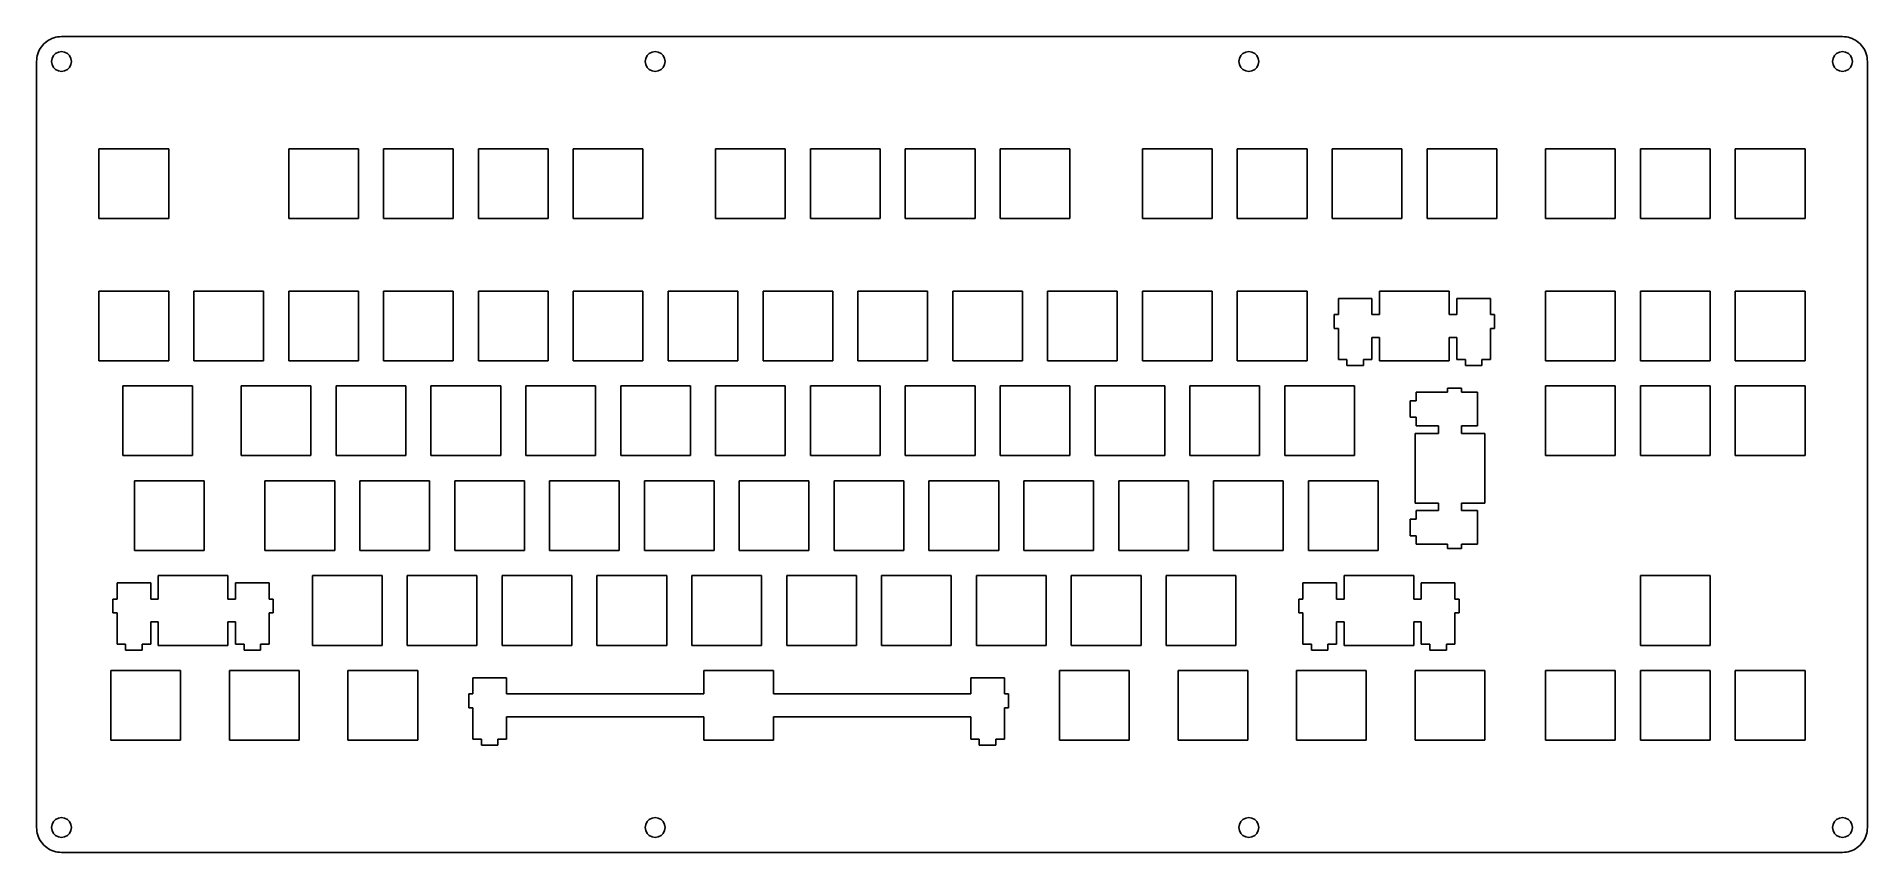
# Model space of a CAD drawing. Extents: x 0 to 368, y 0 to 164.
import ezdxf

# ---------------------------------------------------------------- set-up
doc = ezdxf.new("R2010")
doc.units = 0
doc.layers.get('0').update_dxf_attribs({"linetype": 'CONTINUOUS'})

msp = doc.modelspace()

# ---------------------------------------------------------------- linework, layer by layer
at = {"color": 0}
for p, q in [((0.83096, 161.519), (1.04869, 161.845)), ((1.04869, 161.845), (1.29122, 162.154)), ((1.29122, 162.154), (1.55856, 162.442)), ((1.55856, 162.442), (1.84657, 162.709)), ((1.84657, 162.709), (2.15525, 162.952)), ((2.15525, 162.952), (2.48185, 163.169)), ((2.48185, 163.169), (2.82498, 163.361)), ((2.82498, 163.361), (3.18051, 163.525)), ((3.18051, 163.525), (3.54845, 163.661)), ((3.54845, 163.661), (3.9274, 163.768)), ((3.9274, 163.768), (4.3119, 163.844)), ((4.3119, 163.844), (4.70186, 163.89)), ((4.70186, 163.89), (5.0946, 163.907)), ((5.0946, 163.907), (362.758, 163.905)), ((362.758, 163.905), (363.149, 163.89)), ((363.149, 163.89), (363.541, 163.844)), ((363.541, 163.844), (363.926, 163.768)), ((363.926, 163.768), (364.303, 163.661)), ((364.303, 163.661), (364.67, 163.525)), ((364.67, 163.525), (365.026, 163.361)), ((365.026, 163.361), (365.372, 163.169)), ((365.372, 163.169), (365.696, 162.952)), ((365.696, 162.952), (366.003, 162.709)), ((366.003, 162.709), (366.293, 162.442)), ((366.293, 162.442), (366.561, 162.154)), ((366.561, 162.154), (366.801, 161.845)), ((366.801, 161.845), (367.023, 161.519)), ((0.09371, 5.07944), (0.09508, 158.906)), ((0.09508, 158.906), (0.11024, 159.299)), ((0.11024, 159.299), (0.15572, 159.688)), ((0.15572, 159.688), (0.23289, 160.073)), ((0.23289, 160.073), (0.339, 160.452)), ((0.339, 160.452), (0.47542, 160.82)), ((0.47542, 160.82), (0.63941, 161.175)), ((0.63941, 161.175), (0.83096, 161.519)), ((3.19016, 159.524), (3.0937, 158.906)), ((3.0937, 158.906), (3.19016, 158.287)), ((3.47541, 160.081), (3.19016, 159.524)), ((3.19016, 158.287), (3.47541, 157.73)), ((3.91915, 160.525), (3.47541, 160.081)), ((4.47587, 160.81), (3.91915, 160.525)), ((5.09323, 160.905), (4.47587, 160.81)), ((5.71334, 160.81), (5.09323, 160.905)), ((6.27006, 160.525), (5.71334, 160.81)), ((6.71241, 160.081), (6.27006, 160.525)), ((6.99629, 159.524), (6.71241, 160.081)), ((6.71241, 157.73), (6.99629, 158.287)), ((7.09415, 158.906), (6.99629, 159.524)), ((6.99629, 158.287), (7.09415, 158.906)), ((122.414, 159.524), (122.316, 158.906)), ((122.316, 158.906), (122.414, 158.287)), ((122.698, 160.081), (122.414, 159.524)), ((122.414, 158.287), (122.698, 157.73)), ((123.139, 160.525), (122.698, 160.081)), ((123.698, 160.81), (123.139, 160.525)), ((124.316, 160.905), (123.698, 160.81)), ((124.934, 160.81), (124.316, 160.905)), ((125.49, 160.525), (124.934, 160.81)), ((125.934, 160.081), (125.49, 160.525)), ((126.217, 159.524), (125.934, 160.081)), ((125.934, 157.73), (126.217, 158.287)), ((126.315, 158.906), (126.217, 159.524)), ((126.217, 158.287), (126.315, 158.906)), ((241.635, 159.524), (241.537, 158.906)), ((241.537, 158.906), (241.635, 158.287)), ((241.919, 160.081), (241.635, 159.524)), ((241.635, 158.287), (241.919, 157.73)), ((242.361, 160.525), (241.919, 160.081)), ((242.919, 160.81), (242.361, 160.525)), ((243.537, 160.905), (242.919, 160.81)), ((244.155, 160.81), (243.537, 160.905)), ((244.712, 160.525), (244.155, 160.81)), ((245.154, 160.081), (244.712, 160.525)), ((245.438, 159.524), (245.154, 160.081)), ((245.154, 157.73), (245.438, 158.287)), ((245.536, 158.906), (245.438, 159.524)), ((245.438, 158.287), (245.536, 158.906)), ((360.856, 159.524), (360.758, 158.906)), ((360.758, 158.906), (360.856, 158.287)), ((361.139, 160.081), (360.856, 159.524)), ((360.856, 158.287), (361.139, 157.73)), ((361.583, 160.525), (361.139, 160.081)), ((362.141, 160.81), (361.583, 160.525)), ((362.758, 160.905), (362.141, 160.81)), ((363.375, 160.81), (362.758, 160.905)), ((363.936, 160.525), (363.375, 160.81)), ((364.377, 160.081), (363.936, 160.525)), ((364.659, 159.524), (364.377, 160.081)), ((364.377, 157.73), (364.659, 158.287)), ((364.758, 158.906), (364.659, 159.524)), ((364.659, 158.287), (364.758, 158.906)), ((367.023, 161.519), (367.213, 161.175)), ((367.213, 161.175), (367.376, 160.82)), ((367.376, 160.82), (367.513, 160.452)), ((367.513, 160.452), (367.619, 160.073)), ((367.619, 160.073), (367.697, 159.688)), ((367.697, 159.688), (367.743, 159.299)), ((367.743, 159.299), (367.757, 158.906)), ((367.757, 158.906), (367.757, 5.07944)), ((3.47541, 157.73), (3.91915, 157.288)), ((3.91915, 157.288), (4.47587, 157.004)), ((4.47587, 157.004), (5.09323, 156.906)), ((5.09323, 156.906), (5.71334, 157.004)), ((5.71334, 157.004), (6.27006, 157.288)), ((6.27006, 157.288), (6.71241, 157.73)), ((122.698, 157.73), (123.139, 157.288)), ((123.139, 157.288), (123.698, 157.004)), ((123.698, 157.004), (124.316, 156.906)), ((124.316, 156.906), (124.934, 157.004)), ((124.934, 157.004), (125.49, 157.288)), ((125.49, 157.288), (125.934, 157.73)), ((241.919, 157.73), (242.361, 157.288)), ((242.361, 157.288), (242.919, 157.004)), ((242.919, 157.004), (243.537, 156.906)), ((243.537, 156.906), (244.155, 157.004)), ((244.155, 157.004), (244.712, 157.288)), ((244.712, 157.288), (245.154, 157.73)), ((361.139, 157.73), (361.583, 157.288)), ((361.583, 157.288), (362.141, 157.004)), ((362.141, 157.004), (362.758, 156.906)), ((362.758, 156.906), (363.375, 157.004)), ((363.375, 157.004), (363.936, 157.288)), ((363.936, 157.288), (364.377, 157.73)), ((12.6201, 141.381), (26.6196, 141.381)), ((12.6201, 127.38), (12.6201, 141.381)), ((26.6196, 141.381), (26.6196, 127.38)), ((50.7199, 141.381), (64.7196, 141.381)), ((50.7199, 127.38), (50.7199, 141.381)), ((64.7196, 141.381), (64.7196, 127.38)), ((69.7699, 141.381), (83.7696, 141.381)), ((69.7699, 127.38), (69.7699, 141.381)), ((83.7696, 141.381), (83.7696, 127.38)), ((88.8199, 141.381), (102.82, 141.381)), ((88.8199, 127.38), (88.8199, 141.381)), ((102.82, 141.381), (102.82, 127.38)), ((107.869, 141.381), (121.868, 141.381)), ((107.869, 127.38), (107.869, 141.381)), ((121.868, 141.381), (121.868, 127.38)), ((136.445, 141.381), (150.445, 141.381)), ((136.445, 127.38), (136.445, 141.381)), ((150.445, 141.381), (150.445, 127.38)), ((155.495, 141.381), (169.495, 141.381)), ((155.495, 127.38), (155.495, 141.381)), ((169.495, 141.381), (169.495, 127.38)), ((174.545, 141.381), (188.545, 141.381)), ((174.545, 127.38), (174.545, 141.381)), ((188.545, 141.381), (188.545, 127.38)), ((193.595, 141.381), (207.595, 141.381)), ((193.595, 127.38), (193.595, 141.381)), ((207.595, 141.381), (207.595, 127.38)), ((222.17, 141.381), (236.17, 141.381)), ((222.17, 127.38), (222.17, 141.381)), ((236.17, 141.381), (236.17, 127.38)), ((241.22, 141.381), (255.22, 141.381)), ((241.22, 127.38), (241.22, 141.381)), ((255.22, 141.381), (255.22, 127.38)), ((260.27, 141.381), (274.27, 141.381)), ((260.27, 127.38), (260.27, 141.381)), ((274.27, 141.381), (274.27, 127.38)), ((279.32, 141.381), (293.32, 141.381)), ((279.32, 127.38), (279.32, 141.381)), ((293.32, 141.381), (293.32, 127.38)), ((303.131, 141.381), (317.132, 141.381)), ((303.131, 127.38), (303.131, 141.381)), ((317.132, 141.381), (317.132, 127.38)), ((322.181, 141.381), (336.182, 141.381)), ((322.181, 127.38), (322.181, 141.381)), ((336.182, 141.381), (336.182, 127.38)), ((341.231, 141.381), (355.233, 141.381)), ((341.231, 127.38), (341.231, 141.381)), ((355.233, 141.381), (355.233, 127.38)), ((26.6196, 127.38), (12.6201, 127.38)), ((64.7196, 127.38), (50.7199, 127.38)), ((83.7696, 127.38), (69.7699, 127.38)), ((102.82, 127.38), (88.8199, 127.38)), ((121.868, 127.38), (107.869, 127.38)), ((150.445, 127.38), (136.445, 127.38)), ((169.495, 127.38), (155.495, 127.38)), ((188.545, 127.38), (174.545, 127.38)), ((207.595, 127.38), (193.595, 127.38)), ((236.17, 127.38), (222.17, 127.38)), ((255.22, 127.38), (241.22, 127.38)), ((274.27, 127.38), (260.27, 127.38)), ((293.32, 127.38), (279.32, 127.38)), ((317.132, 127.38), (303.131, 127.38)), ((336.182, 127.38), (322.181, 127.38)), ((355.233, 127.38), (341.231, 127.38)), ((12.6201, 112.806), (26.6196, 112.806)), ((12.6201, 98.8053), (12.6201, 112.806)), ((26.6196, 112.806), (26.6196, 98.8053)), ((31.6701, 112.806), (45.6696, 112.806)), ((31.6701, 98.8053), (31.6701, 112.806)), ((45.6696, 112.806), (45.6696, 98.8053)), ((50.7199, 112.806), (64.7196, 112.806)), ((50.7199, 98.8053), (50.7199, 112.806)), ((64.7196, 112.806), (64.7196, 98.8053)), ((69.7699, 112.806), (83.7696, 112.806)), ((69.7699, 98.8053), (69.7699, 112.806)), ((83.7696, 112.806), (83.7696, 98.8053)), ((88.8199, 112.806), (102.82, 112.806)), ((88.8199, 98.8053), (88.8199, 112.806)), ((102.82, 112.806), (102.82, 98.8053)), ((107.869, 112.806), (121.868, 112.806)), ((107.869, 98.8053), (107.869, 112.806)), ((121.868, 112.806), (121.868, 98.8053)), ((126.92, 112.806), (140.92, 112.806)), ((126.92, 98.8053), (126.92, 112.806)), ((140.92, 112.806), (140.92, 98.8053)), ((145.97, 112.806), (159.97, 112.806)), ((145.97, 98.8053), (145.97, 112.806)), ((159.97, 112.806), (159.97, 98.8053)), ((165.02, 112.806), (179.02, 112.806)), ((165.02, 98.8053), (165.02, 112.806)), ((179.02, 112.806), (179.02, 98.8053)), ((184.07, 112.806), (198.07, 112.806)), ((184.07, 98.8053), (184.07, 112.806)), ((198.07, 112.806), (198.07, 98.8053)), ((203.12, 112.806), (217.12, 112.806)), ((203.12, 98.8053), (203.12, 112.806)), ((217.12, 112.806), (217.12, 98.8053)), ((222.17, 112.806), (236.17, 112.806)), ((222.17, 98.8053), (222.17, 112.806)), ((236.17, 112.806), (236.17, 98.8053)), ((241.22, 112.806), (255.22, 112.806)), ((241.22, 98.8053), (241.22, 112.806)), ((255.22, 112.806), (255.22, 98.8053)), ((268.27, 111.336), (261.52, 111.336)), ((261.52, 111.336), (261.52, 108.106)), ((268.27, 108.106), (268.27, 111.336)), ((269.795, 112.806), (269.795, 108.106)), ((283.795, 112.806), (269.795, 112.806)), ((283.795, 108.106), (283.795, 112.806)), ((292.07, 111.336), (285.32, 111.336)), ((285.32, 111.336), (285.32, 108.106)), ((292.07, 108.106), (292.07, 111.336)), ((303.131, 112.806), (317.132, 112.806)), ((303.131, 98.8053), (303.131, 112.806)), ((317.132, 112.806), (317.132, 98.8053)), ((322.181, 112.806), (336.182, 112.806)), ((322.181, 98.8053), (322.181, 112.806)), ((336.182, 112.806), (336.182, 98.8053)), ((341.231, 112.806), (355.233, 112.806)), ((341.231, 98.8053), (341.231, 112.806)), ((355.233, 112.806), (355.233, 98.8053)), ((261.52, 108.106), (260.695, 108.106)), ((260.695, 108.106), (260.695, 105.306)), ((269.795, 108.106), (268.27, 108.106)), ((285.32, 108.106), (283.795, 108.106)), ((292.895, 108.106), (292.07, 108.106)), ((292.895, 105.306), (292.895, 108.106)), ((260.695, 105.306), (261.52, 105.306)), ((261.52, 105.306), (261.52, 99.0353)), ((268.27, 99.0353), (268.27, 103.506)), ((268.27, 103.506), (269.795, 103.506)), ((269.795, 103.506), (269.795, 98.8053)), ((283.795, 98.8053), (283.795, 103.506)), ((283.795, 103.506), (285.32, 103.506)), ((285.32, 103.506), (285.32, 99.0353)), ((292.07, 99.0353), (292.07, 105.306)), ((292.07, 105.306), (292.895, 105.306)), ((26.6196, 98.8053), (12.6201, 98.8053)), ((45.6696, 98.8053), (31.6701, 98.8053)), ((64.7196, 98.8053), (50.7199, 98.8053)), ((83.7696, 98.8053), (69.7699, 98.8053)), ((102.82, 98.8053), (88.8199, 98.8053)), ((121.868, 98.8053), (107.869, 98.8053)), ((140.92, 98.8053), (126.92, 98.8053)), ((159.97, 98.8053), (145.97, 98.8053)), ((179.02, 98.8053), (165.02, 98.8053)), ((198.07, 98.8053), (184.07, 98.8053)), ((217.12, 98.8053), (203.12, 98.8053)), ((236.17, 98.8053), (222.17, 98.8053)), ((255.22, 98.8053), (241.22, 98.8053)), ((261.52, 99.0353), (263.245, 99.0353)), ((263.245, 99.0353), (263.245, 97.8352)), ((263.245, 97.8352), (266.544, 97.8352)), ((266.544, 97.8352), (266.544, 99.0353)), ((266.544, 99.0353), (268.27, 99.0353)), ((269.795, 98.8053), (283.795, 98.8053)), ((285.32, 99.0353), (287.045, 99.0353)), ((287.045, 99.0353), (287.045, 97.8352)), ((287.045, 97.8352), (290.344, 97.8352)), ((290.344, 97.8352), (290.344, 99.0353)), ((290.344, 99.0353), (292.07, 99.0353)), ((317.132, 98.8053), (303.131, 98.8053)), ((336.182, 98.8053), (322.181, 98.8053)), ((355.233, 98.8053), (341.231, 98.8053)), ((17.3812, 93.7563), (31.3821, 93.7563)), ((17.3812, 79.7553), (17.3812, 93.7563)), ((31.3821, 93.7563), (31.3821, 79.7553)), ((41.1949, 93.7563), (55.1946, 93.7563)), ((41.1949, 79.7553), (41.1949, 93.7563)), ((55.1946, 93.7563), (55.1946, 79.7553)), ((60.2449, 93.7563), (74.2446, 93.7563)), ((60.2449, 79.7553), (60.2449, 93.7563)), ((74.2446, 93.7563), (74.2446, 79.7553)), ((79.2949, 93.7563), (93.2946, 93.7563)), ((79.2949, 79.7553), (79.2949, 93.7563)), ((93.2946, 93.7563), (93.2946, 79.7553)), ((98.3449, 93.7563), (112.345, 93.7563)), ((98.3449, 79.7553), (98.3449, 93.7563)), ((112.345, 93.7563), (112.345, 79.7553)), ((117.395, 93.7563), (131.395, 93.7563)), ((117.395, 79.7553), (117.395, 93.7563)), ((131.395, 93.7563), (131.395, 79.7553)), ((136.445, 93.7563), (150.445, 93.7563)), ((136.445, 79.7553), (136.445, 93.7563)), ((150.445, 93.7563), (150.445, 79.7553)), ((155.495, 93.7563), (169.495, 93.7563)), ((155.495, 79.7553), (155.495, 93.7563)), ((169.495, 93.7563), (169.495, 79.7553)), ((174.545, 93.7563), (188.545, 93.7563)), ((174.545, 79.7553), (174.545, 93.7563)), ((188.545, 93.7563), (188.545, 79.7553)), ((193.595, 93.7563), (207.595, 93.7563)), ((193.595, 79.7553), (193.595, 93.7563)), ((207.595, 93.7563), (207.595, 79.7553)), ((212.645, 93.7563), (226.645, 93.7563)), ((212.645, 79.7553), (212.645, 93.7563)), ((226.645, 93.7563), (226.645, 79.7553)), ((231.695, 93.7563), (245.695, 93.7563)), ((231.695, 79.7553), (231.695, 93.7563)), ((245.695, 93.7563), (245.695, 79.7553)), ((250.745, 93.7563), (264.745, 93.7563)), ((250.745, 79.7553), (250.745, 93.7563)), ((264.745, 93.7563), (264.745, 79.7553)), ((283.438, 92.505), (277.168, 92.505)), ((277.168, 92.505), (277.168, 90.781)), ((283.438, 93.3305), (283.438, 92.505)), ((286.238, 93.3305), (283.438, 93.3305)), ((286.238, 92.505), (286.238, 93.3305)), ((289.468, 92.505), (286.238, 92.505)), ((289.468, 85.7553), (289.468, 92.505)), ((303.131, 93.7563), (317.132, 93.7563)), ((303.131, 79.7553), (303.131, 93.7563)), ((317.132, 93.7563), (317.132, 79.7553)), ((322.181, 93.7563), (336.182, 93.7563)), ((322.181, 79.7553), (322.181, 93.7563)), ((336.182, 93.7563), (336.182, 79.7553)), ((341.231, 93.7563), (355.233, 93.7563)), ((341.231, 79.7553), (341.231, 93.7563)), ((355.233, 93.7563), (355.233, 79.7553)), ((277.168, 90.781), (275.967, 90.781)), ((275.967, 90.781), (275.967, 87.4808)), ((275.967, 87.4808), (277.168, 87.4808)), ((277.168, 87.4808), (277.168, 85.7553)), ((277.168, 85.7553), (281.638, 85.7553)), ((281.638, 85.7553), (281.638, 84.2313)), ((286.238, 84.2313), (286.238, 85.7553)), ((286.238, 85.7553), (289.468, 85.7553)), ((281.638, 84.2313), (276.938, 84.2313)), ((276.938, 84.2313), (276.938, 70.2303)), ((290.938, 84.2313), (286.238, 84.2313)), ((290.938, 70.2303), (290.938, 84.2313)), ((31.3821, 79.7553), (17.3812, 79.7553)), ((55.1946, 79.7553), (41.1949, 79.7553)), ((74.2446, 79.7553), (60.2449, 79.7553)), ((93.2946, 79.7553), (79.2949, 79.7553)), ((112.345, 79.7553), (98.3449, 79.7553)), ((131.395, 79.7553), (117.395, 79.7553)), ((150.445, 79.7553), (136.445, 79.7553)), ((169.495, 79.7553), (155.495, 79.7553)), ((188.545, 79.7553), (174.545, 79.7553)), ((207.595, 79.7553), (193.595, 79.7553)), ((226.645, 79.7553), (212.645, 79.7553)), ((245.695, 79.7553), (231.695, 79.7553)), ((264.745, 79.7553), (250.745, 79.7553)), ((317.132, 79.7553), (303.131, 79.7553)), ((336.182, 79.7553), (322.181, 79.7553)), ((355.233, 79.7553), (341.231, 79.7553)), ((19.7624, 74.7063), (33.7633, 74.7063)), ((19.7624, 60.7053), (19.7624, 74.7063)), ((33.7633, 74.7063), (33.7633, 60.7053)), ((45.9564, 74.7063), (59.9556, 74.7063)), ((45.9564, 60.7053), (45.9564, 74.7063)), ((59.9556, 74.7063), (59.9556, 60.7053)), ((65.0064, 74.7063), (79.0071, 74.7063)), ((65.0064, 60.7053), (65.0064, 74.7063)), ((79.0071, 74.7063), (79.0071, 60.7053)), ((84.0564, 74.7063), (98.0571, 74.7063)), ((84.0564, 60.7053), (84.0564, 74.7063)), ((98.0571, 74.7063), (98.0571, 60.7053)), ((103.106, 74.7063), (117.107, 74.7063)), ((103.106, 60.7053), (103.106, 74.7063)), ((117.107, 74.7063), (117.107, 60.7053)), ((122.156, 74.7063), (136.157, 74.7063)), ((122.156, 60.7053), (122.156, 74.7063)), ((136.157, 74.7063), (136.157, 60.7053)), ((141.206, 74.7063), (155.207, 74.7063)), ((141.206, 60.7053), (141.206, 74.7063)), ((155.207, 74.7063), (155.207, 60.7053)), ((160.256, 74.7063), (174.257, 74.7063)), ((160.256, 60.7053), (160.256, 74.7063)), ((174.257, 74.7063), (174.257, 60.7053)), ((179.306, 74.7063), (193.307, 74.7063)), ((179.306, 60.7053), (179.306, 74.7063)), ((193.307, 74.7063), (193.307, 60.7053)), ((198.356, 74.7063), (212.357, 74.7063)), ((198.356, 60.7053), (198.356, 74.7063)), ((212.357, 74.7063), (212.357, 60.7053)), ((217.406, 74.7063), (231.407, 74.7063)), ((217.406, 60.7053), (217.406, 74.7063)), ((231.407, 74.7063), (231.407, 60.7053)), ((236.456, 74.7063), (250.457, 74.7063)), ((236.456, 60.7053), (236.456, 74.7063)), ((250.457, 74.7063), (250.457, 60.7053)), ((255.506, 74.7063), (269.507, 74.7063)), ((255.506, 60.7053), (255.506, 74.7063)), ((269.507, 74.7063), (269.507, 60.7053)), ((276.938, 70.2303), (281.638, 70.2303)), ((281.638, 70.2303), (281.638, 68.7063)), ((286.238, 68.7063), (286.238, 70.2303)), ((286.238, 70.2303), (290.938, 70.2303)), ((277.168, 66.9809), (275.967, 66.9809)), ((275.967, 66.9809), (275.967, 63.6806)), ((281.638, 68.7063), (277.168, 68.7063)), ((277.168, 68.7063), (277.168, 66.9809)), ((289.468, 68.7063), (286.238, 68.7063)), ((289.468, 61.9552), (289.468, 68.7063)), ((275.967, 63.6806), (277.168, 63.6806)), ((277.168, 63.6806), (277.168, 61.9552)), ((33.7633, 60.7053), (19.7624, 60.7053)), ((59.9556, 60.7053), (45.9564, 60.7053)), ((79.0071, 60.7053), (65.0064, 60.7053)), ((98.0571, 60.7053), (84.0564, 60.7053)), ((117.107, 60.7053), (103.106, 60.7053)), ((136.157, 60.7053), (122.156, 60.7053)), ((155.207, 60.7053), (141.206, 60.7053)), ((174.257, 60.7053), (160.256, 60.7053)), ((193.307, 60.7053), (179.306, 60.7053)), ((212.357, 60.7053), (198.356, 60.7053)), ((231.407, 60.7053), (217.406, 60.7053)), ((250.457, 60.7053), (236.456, 60.7053)), ((269.507, 60.7053), (255.506, 60.7053)), ((277.168, 61.9552), (283.438, 61.9552)), ((283.438, 61.9552), (283.438, 61.1311)), ((283.438, 61.1311), (286.238, 61.1311)), ((286.238, 61.1311), (286.238, 61.9552)), ((286.238, 61.9552), (289.468, 61.9552)), ((24.5263, 55.6563), (24.5263, 50.9556)), ((38.5258, 55.6563), (24.5263, 55.6563)), ((38.5258, 50.9556), (38.5258, 55.6563)), ((55.4814, 55.6563), (69.4821, 55.6563)), ((55.4814, 41.6553), (55.4814, 55.6563)), ((69.4821, 55.6563), (69.4821, 41.6553)), ((74.5314, 55.6563), (88.5321, 55.6563)), ((74.5314, 41.6553), (74.5314, 55.6563)), ((88.5321, 55.6563), (88.5321, 41.6553)), ((93.5814, 55.6563), (107.582, 55.6563)), ((93.5814, 41.6553), (93.5814, 55.6563)), ((107.582, 55.6563), (107.582, 41.6553)), ((112.631, 55.6563), (126.632, 55.6563)), ((112.631, 41.6553), (112.631, 55.6563)), ((126.632, 55.6563), (126.632, 41.6553)), ((131.681, 55.6563), (145.682, 55.6563)), ((131.681, 41.6553), (131.681, 55.6563)), ((145.682, 55.6563), (145.682, 41.6553)), ((150.731, 55.6563), (164.732, 55.6563)), ((150.731, 41.6553), (150.731, 55.6563)), ((164.732, 55.6563), (164.732, 41.6553)), ((169.781, 55.6563), (183.782, 55.6563)), ((169.781, 41.6553), (169.781, 55.6563)), ((183.782, 55.6563), (183.782, 41.6553)), ((188.831, 55.6563), (202.832, 55.6563)), ((188.831, 41.6553), (188.831, 55.6563)), ((202.832, 55.6563), (202.832, 41.6553)), ((207.881, 55.6563), (221.882, 55.6563)), ((207.881, 41.6553), (207.881, 55.6563)), ((221.882, 55.6563), (221.882, 41.6553)), ((226.931, 55.6563), (240.932, 55.6563)), ((226.931, 41.6553), (226.931, 55.6563)), ((240.932, 55.6563), (240.932, 41.6553)), ((262.651, 55.6563), (262.651, 50.9556)), ((276.651, 55.6563), (262.651, 55.6563)), ((276.651, 50.9556), (276.651, 55.6563)), ((322.181, 55.6563), (336.182, 55.6563)), ((322.181, 41.6553), (322.181, 55.6563)), ((336.182, 55.6563), (336.182, 41.6553)), ((23.0008, 54.186), (16.2512, 54.186)), ((16.2512, 54.186), (16.2512, 50.9556)), ((23.0008, 50.9556), (23.0008, 54.186)), ((46.8009, 54.186), (40.0512, 54.186)), ((40.0512, 54.186), (40.0512, 50.9556)), ((46.8009, 50.9556), (46.8009, 54.186)), ((261.126, 54.186), (254.376, 54.186)), ((254.376, 54.186), (254.376, 50.9556)), ((261.126, 50.9556), (261.126, 54.186)), ((284.926, 54.186), (278.176, 54.186)), ((278.176, 54.186), (278.176, 50.9556)), ((284.926, 50.9556), (284.926, 54.186)), ((16.2512, 50.9556), (15.4258, 50.9556)), ((15.4258, 50.9556), (15.4258, 48.1556)), ((15.4258, 48.1556), (16.2512, 48.1556)), ((16.2512, 48.1556), (16.2512, 41.8853)), ((24.5263, 50.9556), (23.0008, 50.9556)), ((40.0512, 50.9556), (38.5258, 50.9556)), ((47.6264, 50.9556), (46.8009, 50.9556)), ((46.8009, 41.8853), (46.8009, 48.1556)), ((46.8009, 48.1556), (47.6264, 48.1556)), ((47.6264, 48.1556), (47.6264, 50.9556)), ((254.376, 50.9556), (253.551, 50.9556)), ((253.551, 50.9556), (253.551, 48.1556)), ((253.551, 48.1556), (254.376, 48.1556)), ((254.376, 48.1556), (254.376, 41.8853)), ((262.651, 50.9556), (261.126, 50.9556)), ((278.176, 50.9556), (276.651, 50.9556)), ((285.751, 50.9556), (284.926, 50.9556)), ((284.926, 41.8853), (284.926, 48.1556)), ((284.926, 48.1556), (285.751, 48.1556)), ((285.751, 48.1556), (285.751, 50.9556)), ((23.0008, 41.8853), (23.0008, 46.3557)), ((23.0008, 46.3557), (24.5263, 46.3557)), ((24.5263, 46.3557), (24.5263, 41.6553)), ((38.5258, 41.6553), (38.5258, 46.3557)), ((38.5258, 46.3557), (40.0512, 46.3557)), ((40.0512, 46.3557), (40.0512, 41.8853)), ((261.126, 41.8853), (261.126, 46.3557)), ((261.126, 46.3557), (262.651, 46.3557)), ((262.651, 46.3557), (262.651, 41.6553)), ((276.651, 41.6553), (276.651, 46.3557)), ((276.651, 46.3557), (278.176, 46.3557)), ((278.176, 46.3557), (278.176, 41.8853)), ((16.2512, 41.8853), (17.9751, 41.8853)), ((17.9751, 41.8853), (17.9751, 40.6852)), ((17.9751, 40.6852), (21.2755, 40.6852)), ((21.2755, 40.6852), (21.2755, 41.8853)), ((21.2755, 41.8853), (23.0008, 41.8853)), ((24.5263, 41.6553), (38.5258, 41.6553)), ((40.0512, 41.8853), (41.7752, 41.8853)), ((41.7752, 41.8853), (41.7752, 40.6852)), ((41.7752, 40.6852), (45.0755, 40.6852)), ((45.0755, 40.6852), (45.0755, 41.8853)), ((45.0755, 41.8853), (46.8009, 41.8853)), ((69.4821, 41.6553), (55.4814, 41.6553)), ((88.5321, 41.6553), (74.5314, 41.6553)), ((107.582, 41.6553), (93.5814, 41.6553)), ((126.632, 41.6553), (112.631, 41.6553)), ((145.682, 41.6553), (131.681, 41.6553)), ((164.732, 41.6553), (150.731, 41.6553)), ((183.782, 41.6553), (169.781, 41.6553)), ((202.832, 41.6553), (188.831, 41.6553)), ((221.882, 41.6553), (207.881, 41.6553)), ((240.932, 41.6553), (226.931, 41.6553)), ((254.376, 41.8853), (256.1, 41.8853)), ((256.1, 41.8853), (256.1, 40.6852)), ((256.1, 40.6852), (259.401, 40.6852)), ((259.401, 40.6852), (259.401, 41.8853)), ((259.401, 41.8853), (261.126, 41.8853)), ((262.651, 41.6553), (276.651, 41.6553)), ((278.176, 41.8853), (279.9, 41.8853)), ((279.9, 41.8853), (279.9, 40.6852)), ((279.9, 40.6852), (283.2, 40.6852)), ((283.2, 40.6852), (283.2, 41.8853)), ((283.2, 41.8853), (284.926, 41.8853)), ((336.182, 41.6553), (322.181, 41.6553)), ((15.0013, 36.6063), (29.0008, 36.6063)), ((15.0013, 22.6053), (15.0013, 36.6063)), ((29.0008, 36.6063), (29.0008, 22.6053)), ((38.8126, 36.6063), (52.8133, 36.6063)), ((38.8126, 22.6053), (38.8126, 36.6063)), ((52.8133, 36.6063), (52.8133, 22.6053)), ((62.6262, 36.6063), (76.6258, 36.6063)), ((62.6262, 22.6053), (62.6262, 36.6063)), ((76.6258, 36.6063), (76.6258, 22.6053)), ((94.4383, 35.1359), (87.6875, 35.1359)), ((87.6875, 35.1359), (87.6875, 31.9057)), ((94.4383, 31.9057), (94.4383, 35.1359)), ((134.063, 36.6063), (134.063, 31.9057)), ((148.063, 36.6063), (134.063, 36.6063)), ((148.063, 31.9057), (148.063, 36.6063)), ((194.438, 35.1359), (187.687, 35.1359)), ((187.687, 35.1359), (187.687, 31.9057)), ((194.438, 31.9057), (194.438, 35.1359)), ((205.501, 36.6063), (219.501, 36.6063)), ((205.501, 22.6053), (205.501, 36.6063)), ((219.501, 36.6063), (219.501, 22.6053)), ((229.313, 36.6063), (243.313, 36.6063)), ((229.313, 22.6053), (229.313, 36.6063)), ((243.313, 36.6063), (243.313, 22.6053)), ((253.126, 36.6063), (267.126, 36.6063)), ((253.126, 22.6053), (253.126, 36.6063)), ((267.126, 36.6063), (267.126, 22.6053)), ((276.938, 36.6063), (290.938, 36.6063)), ((276.938, 22.6053), (276.938, 36.6063)), ((290.938, 36.6063), (290.938, 22.6053)), ((303.131, 36.6063), (317.132, 36.6063)), ((303.131, 22.6053), (303.131, 36.6063)), ((317.132, 36.6063), (317.132, 22.6053)), ((322.181, 36.6063), (336.182, 36.6063)), ((322.181, 22.6053), (322.181, 36.6063)), ((336.182, 36.6063), (336.182, 22.6053)), ((341.231, 36.6063), (355.233, 36.6063)), ((341.231, 22.6053), (341.231, 36.6063)), ((355.233, 36.6063), (355.233, 22.6053)), ((87.6875, 31.9057), (86.8634, 31.9057)), ((86.8634, 31.9057), (86.8634, 29.1055)), ((134.063, 31.9057), (94.4383, 31.9057)), ((187.687, 31.9057), (148.063, 31.9057)), ((195.263, 31.9057), (194.438, 31.9057)), ((195.263, 29.1055), (195.263, 31.9057)), ((86.8634, 29.1055), (87.6875, 29.1055)), ((87.6875, 29.1055), (87.6875, 22.8355)), ((94.4383, 22.8355), (94.4383, 27.3058)), ((94.4383, 27.3058), (134.063, 27.3058)), ((134.063, 27.3058), (134.063, 22.6053)), ((148.063, 22.6053), (148.063, 27.3058)), ((148.063, 27.3058), (187.687, 27.3058)), ((187.687, 27.3058), (187.687, 22.8355)), ((194.438, 22.8355), (194.438, 29.1055)), ((194.438, 29.1055), (195.263, 29.1055)), ((29.0008, 22.6053), (15.0013, 22.6053)), ((52.8133, 22.6053), (38.8126, 22.6053)), ((76.6258, 22.6053), (62.6262, 22.6053)), ((87.6875, 22.8355), (89.4126, 22.8355)), ((89.4126, 22.8355), (89.4126, 21.6352)), ((92.7132, 21.6352), (92.7132, 22.8355)), ((92.7132, 22.8355), (94.4383, 22.8355)), ((134.063, 22.6053), (148.063, 22.6053)), ((187.687, 22.8355), (189.413, 22.8355)), ((189.413, 22.8355), (189.413, 21.6352)), ((192.713, 21.6352), (192.713, 22.8355)), ((192.713, 22.8355), (194.438, 22.8355)), ((219.501, 22.6053), (205.501, 22.6053)), ((243.313, 22.6053), (229.313, 22.6053)), ((267.126, 22.6053), (253.126, 22.6053)), ((290.938, 22.6053), (276.938, 22.6053)), ((317.132, 22.6053), (303.131, 22.6053)), ((336.182, 22.6053), (322.181, 22.6053)), ((355.233, 22.6053), (341.231, 22.6053)), ((89.4126, 21.6352), (92.7132, 21.6352)), ((189.413, 21.6352), (192.713, 21.6352)), ((0.11024, 4.6881), (0.09371, 5.07944)), ((0.15572, 4.2981), (0.11024, 4.6881)), ((0.23289, 3.91223), (0.15572, 4.2981)), ((0.339, 3.53466), (0.23289, 3.91223)), ((3.19016, 5.69817), (3.0937, 5.07944)), ((3.0937, 5.07944), (3.19016, 4.46207)), ((3.47541, 6.25493), (3.19016, 5.69817)), ((3.19016, 4.46207), (3.47541, 3.90398)), ((3.91915, 6.69865), (3.47541, 6.25493)), ((3.47541, 3.90398), (3.91915, 3.46163)), ((4.47587, 6.98253), (3.91915, 6.69865)), ((5.09323, 7.07898), (4.47587, 6.98253)), ((5.71334, 6.98253), (5.09323, 7.07898)), ((6.27006, 6.69865), (5.71334, 6.98253)), ((6.71241, 6.25493), (6.27006, 6.69865)), ((6.27006, 3.46163), (6.71241, 3.90398)), ((6.99629, 5.69817), (6.71241, 6.25493)), ((6.71241, 3.90398), (6.99629, 4.46207)), ((7.09415, 5.07944), (6.99629, 5.69817)), ((6.99629, 4.46207), (7.09415, 5.07944)), ((122.414, 5.69817), (122.316, 5.07944)), ((122.316, 5.07944), (122.414, 4.46207)), ((122.698, 6.25493), (122.414, 5.69817)), ((122.414, 4.46207), (122.698, 3.90398)), ((123.139, 6.69865), (122.698, 6.25493)), ((122.698, 3.90398), (123.139, 3.46163)), ((123.698, 6.98253), (123.139, 6.69865)), ((124.316, 7.07898), (123.698, 6.98253)), ((124.934, 6.98253), (124.316, 7.07898)), ((125.49, 6.69865), (124.934, 6.98253)), ((125.934, 6.25493), (125.49, 6.69865)), ((125.49, 3.46163), (125.934, 3.90398)), ((126.217, 5.69817), (125.934, 6.25493)), ((125.934, 3.90398), (126.217, 4.46207)), ((126.315, 5.07944), (126.217, 5.69817)), ((126.217, 4.46207), (126.315, 5.07944)), ((241.635, 5.69817), (241.537, 5.07944)), ((241.537, 5.07944), (241.635, 4.46207)), ((241.919, 6.25493), (241.635, 5.69817)), ((241.635, 4.46207), (241.919, 3.90398)), ((242.361, 6.69865), (241.919, 6.25493)), ((241.919, 3.90398), (242.361, 3.46163)), ((242.919, 6.98253), (242.361, 6.69865)), ((243.537, 7.07898), (242.919, 6.98253)), ((244.155, 6.98253), (243.537, 7.07898)), ((244.712, 6.69865), (244.155, 6.98253)), ((245.154, 6.25493), (244.712, 6.69865)), ((244.712, 3.46163), (245.154, 3.90398)), ((245.438, 5.69817), (245.154, 6.25493)), ((245.154, 3.90398), (245.438, 4.46207)), ((245.536, 5.07944), (245.438, 5.69817)), ((245.438, 4.46207), (245.536, 5.07944)), ((360.856, 5.69817), (360.758, 5.07944)), ((360.758, 5.07944), (360.856, 4.46207)), ((361.139, 6.25493), (360.856, 5.69817)), ((360.856, 4.46207), (361.139, 3.90398)), ((361.583, 6.69865), (361.139, 6.25493)), ((361.139, 3.90398), (361.583, 3.46163)), ((362.141, 6.98253), (361.583, 6.69865)), ((362.758, 7.07898), (362.141, 6.98253)), ((363.375, 6.98253), (362.758, 7.07898)), ((363.936, 6.69865), (363.375, 6.98253)), ((364.377, 6.25493), (363.936, 6.69865)), ((363.936, 3.46163), (364.377, 3.90398)), ((364.659, 5.69817), (364.377, 6.25493)), ((364.377, 3.90398), (364.659, 4.46207)), ((364.758, 5.07944), (364.659, 5.69817)), ((364.659, 4.46207), (364.758, 5.07944)), ((367.619, 3.91223), (367.513, 3.53466)), ((367.697, 4.2981), (367.619, 3.91223)), ((367.743, 4.6881), (367.697, 4.2981)), ((367.757, 5.07944), (367.743, 4.6881)), ((0.47542, 3.16673), (0.339, 3.53466)), ((0.63941, 2.8112), (0.47542, 3.16673)), ((0.83096, 2.46807), (0.63941, 2.8112)), ((1.04869, 2.14147), (0.83096, 2.46807)), ((1.29122, 1.83279), (1.04869, 2.14147)), ((1.55856, 1.54478), (1.29122, 1.83279)), ((1.84657, 1.27744), (1.55856, 1.54478)), ((2.15525, 1.03491), (1.84657, 1.27744)), ((2.48185, 0.81718), (2.15525, 1.03491)), ((2.82498, 0.62425), (2.48185, 0.81718)), ((3.18051, 0.46027), (2.82498, 0.62425)), ((3.54845, 0.32522), (3.18051, 0.46027)), ((3.9274, 0.21911), (3.54845, 0.32522)), ((3.91915, 3.46163), (4.47587, 3.17776)), ((4.3119, 0.14194), (3.9274, 0.21911)), ((4.70186, 0.09508), (4.3119, 0.14194)), ((4.47587, 3.17776), (5.09323, 3.07992)), ((5.0946, 0.07993), (4.70186, 0.09508)), ((5.09323, 3.07992), (5.71334, 3.17776)), ((362.758, 0.07993), (5.0946, 0.07993)), ((5.71334, 3.17776), (6.27006, 3.46163)), ((123.139, 3.46163), (123.698, 3.17776)), ((123.698, 3.17776), (124.316, 3.07992)), ((124.316, 3.07992), (124.934, 3.17776)), ((124.934, 3.17776), (125.49, 3.46163)), ((242.361, 3.46163), (242.919, 3.17776)), ((242.919, 3.17776), (243.537, 3.07992)), ((243.537, 3.07992), (244.155, 3.17776)), ((244.155, 3.17776), (244.712, 3.46163)), ((361.583, 3.46163), (362.141, 3.17776)), ((362.141, 3.17776), (362.758, 3.07992)), ((362.758, 3.07992), (363.375, 3.17776)), ((363.149, 0.09508), (362.758, 0.07993)), ((363.541, 0.14194), (363.149, 0.09508)), ((363.375, 3.17776), (363.936, 3.46163)), ((363.926, 0.21911), (363.541, 0.14194)), ((364.303, 0.32522), (363.926, 0.21911)), ((364.67, 0.46027), (364.303, 0.32522)), ((365.026, 0.62425), (364.67, 0.46027)), ((365.372, 0.81718), (365.026, 0.62425)), ((365.696, 1.03491), (365.372, 0.81718)), ((366.003, 1.27744), (365.696, 1.03491)), ((366.293, 1.54478), (366.003, 1.27744)), ((366.561, 1.83279), (366.293, 1.54478)), ((366.801, 2.14147), (366.561, 1.83279)), ((367.023, 2.46807), (366.801, 2.14147)), ((367.213, 2.8112), (367.023, 2.46807)), ((367.376, 3.16673), (367.213, 2.8112)), ((367.513, 3.53466), (367.376, 3.16673))]:
    msp.add_line(p, q, dxfattribs=at)

doc.saveas('drawing.dxf')
